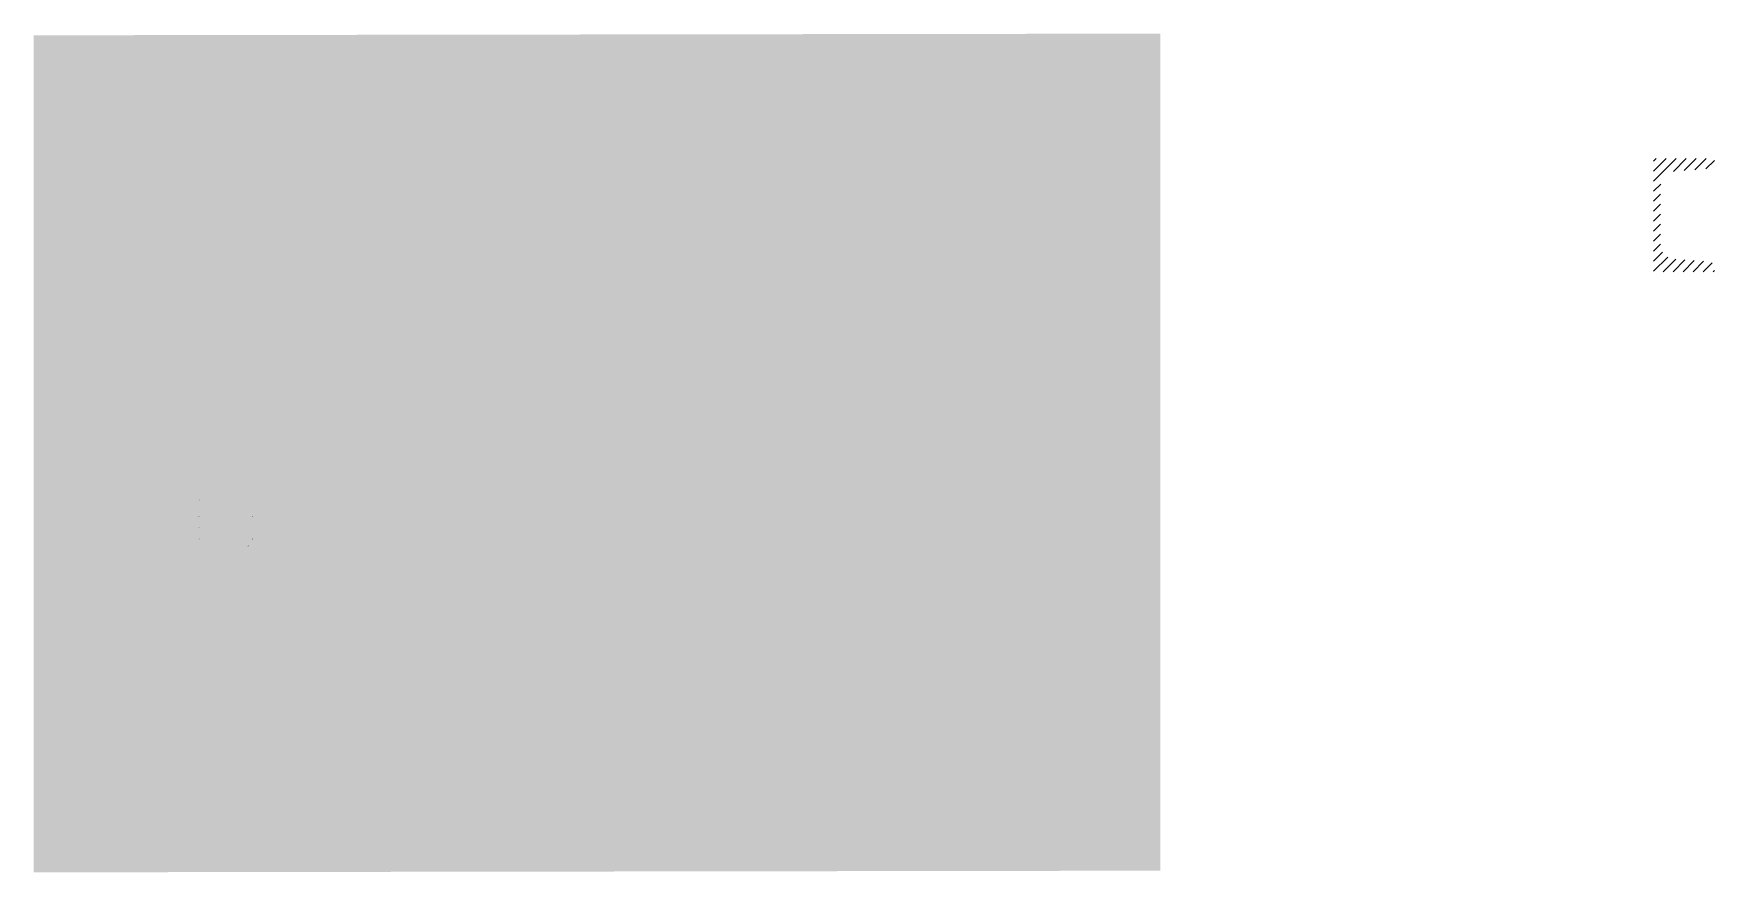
# Model space of a CAD drawing. Header units: inches. Extents: x -4705 to 38647, y 7098 to 31800.
# Drawn here: x 13659 to 19602, y 19905 to 22869 of the extents above; entities that cross this region are included whole.
import ezdxf

# ---------------------------------------------------------------- set-up
doc = ezdxf.new("R2010")
doc.units = ezdxf.units.IN
doc.header["$LTSCALE"] = 10
doc.header["$MEASUREMENT"] = 0
doc.layers.get('0').update_dxf_attribs({"lineweight": 0})

msp = doc.modelspace()

# ---------------------------------------------------------------- hatches: boundary and pattern name
at = {"ltscale": 50}
h = msp.add_hatch(dxfattribs=at)
h.set_pattern_fill('ANSI31', color=0, scale=2)
h.paths.add_polyline_path([(13659.015, 22863.388), (17642.754, 22869.341), (17642.754, 19911.353), (13659.015, 19905.4)])
at = {"lineweight": 0}
h = msp.add_hatch(dxfattribs=at)
h.set_pattern_fill('ANSI31', color=256, scale=200)
h.set_pattern_definition([(45, (-125.525, 290.174), (-17.67767, 17.67767), [])])
h.paths.add_polyline_path([(19582.11, 22391.827, 0.39272975), (19601.559, 22412.77), (19601.559, 22427.77), (19386.559, 22427.77), (19386.559, 22027.77), (19601.559, 22027.77), (19601.559, 22042.77, 0.39274101), (19582.109, 22063.713), (19457.87, 22072.906, -0.39274534), (19411.559, 22122.77), (19411.559, 22332.77, -0.39274256), (19457.869, 22382.633)])
for points in [[(14245.695, 21221.206), (14245.275, 21222.079), (14244.33, 21222.295), (14243.571, 21221.692), (14243.571, 21220.719), (14244.33, 21220.116), (14245.275, 21220.332)], [(14244.675, 21162.206), (14244.255, 21163.079), (14243.31, 21163.295), (14242.552, 21162.692), (14242.552, 21161.719), (14243.31, 21161.116), (14244.255, 21161.332)], [(14434.949, 21162.206), (14434.529, 21163.079), (14433.584, 21163.295), (14432.825, 21162.692), (14432.825, 21161.719), (14433.584, 21161.116), (14434.529, 21161.332)], [(14245.267, 21125.306), (14244.847, 21126.179), (14243.902, 21126.395), (14243.143, 21125.792), (14243.143, 21124.819), (14243.902, 21124.216), (14244.847, 21124.432)], [(14245.323, 21083.306), (14244.903, 21084.179), (14243.958, 21084.395), (14243.2, 21083.792), (14243.2, 21082.819), (14243.958, 21082.216), (14244.903, 21082.432)], [(14418.056, 21057.141), (14417.636, 21058.014), (14416.691, 21058.231), (14415.932, 21057.627), (14415.932, 21056.654), (14416.691, 21056.051), (14417.636, 21056.267)], [(14420.55, 21059.365), (14420.13, 21060.238), (14419.185, 21060.455), (14418.427, 21059.851), (14418.427, 21058.879), (14419.185, 21058.275), (14420.13, 21058.492)], [(14434.613, 21083.306), (14434.193, 21084.179), (14433.248, 21084.395), (14432.489, 21083.792), (14432.489, 21082.819), (14433.248, 21082.216), (14434.193, 21082.432)]]:
    msp.add_hatch(color=256, dxfattribs=at).paths.add_polyline_path(points)

doc.saveas('drawing.dxf')
